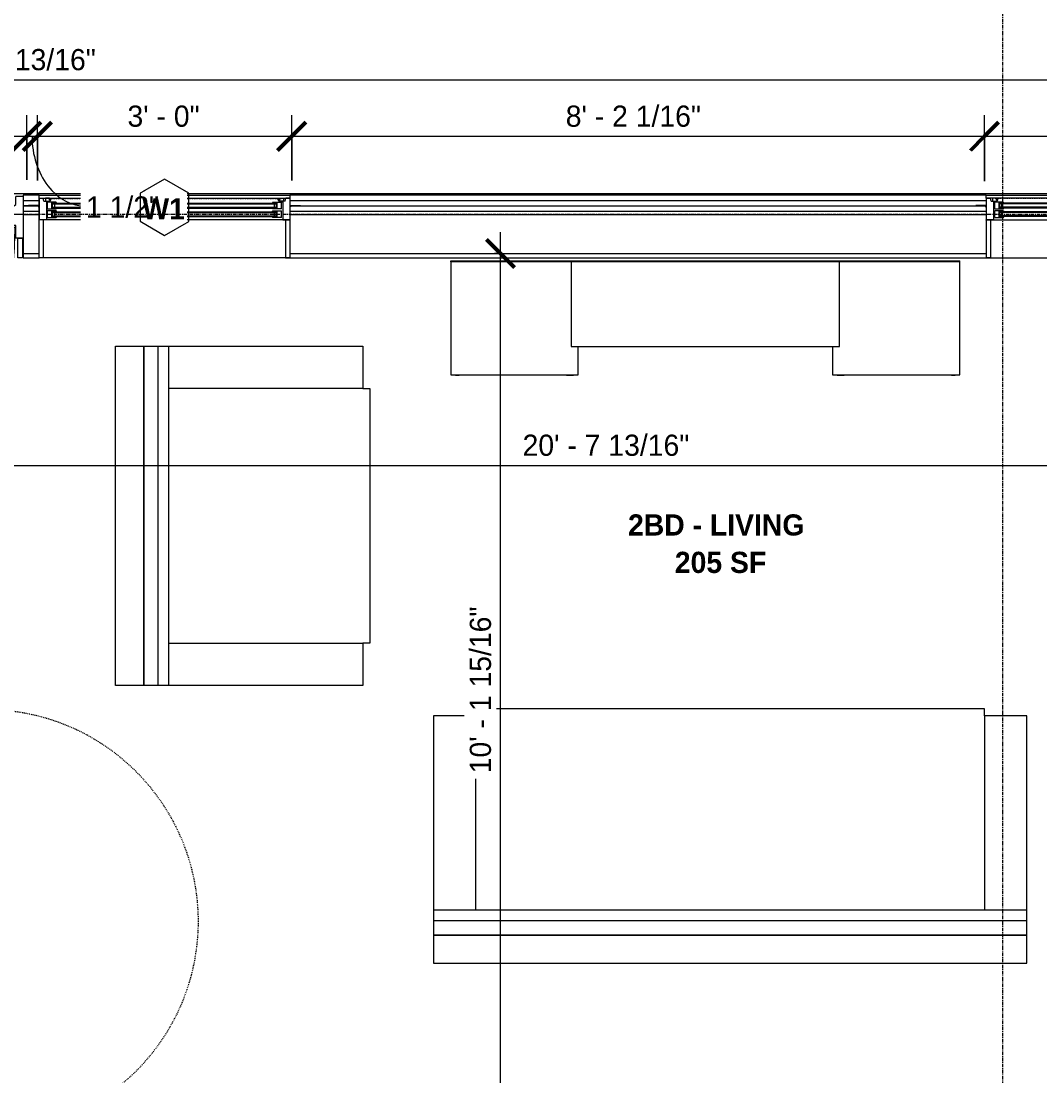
# Model space of a CAD drawing. Header units: inches. Extents: x -4058 to -1781, y 9814 to 12264.
# Drawn here: x -2312.3 to -2168.1, y 11965.3 to 12114.6 of the extents above; entities that cross this region are included whole.
import ezdxf

# ---------------------------------------------------------------- set-up
doc = ezdxf.new("R2010")
doc.units = ezdxf.units.IN
doc.header["$MEASUREMENT"] = 0
doc.linetypes.add('Dash', pattern=[0.25, 0.125, -0.125])
doc.linetypes.add('Grid Line 1_2_', pattern=[0.875, 0.5, -0.125, 0.125, -0.125])
for name, color, linetype, lineweight in [('0-1', 7, 'Continuous', 5), ('0-2', 7, 'Continuous', 9), ('A-ANNO-DIMS', 211, 'Continuous', 9), ('A-ANNO-DIMS-32', 211, 'Continuous', 9), ('A-AREA-IDEN', 2, 'Continuous', 9), ('A-DETL-GENF-HDLN-1', 7, 'Dash', 9), ('A-DETL-GENF-HDLN-2', 1, 'Continuous', 18), ('A-DOOR-1', 7, 'Continuous', 9), ('A-DOOR-FRAM-1', 7, 'Continuous', 9), ('A-DOOR-GLAZ-1', 7, 'Continuous', 9), ('A-FLOR-2', 192, 'Continuous', 9), ('A-GENM', 5, 'Continuous', 9), ('A-GENM-2', 147, 'Dash', 9), ('A-GLAZ', 151, 'Continuous', 18), ('A-GLAZ-1', 7, 'Continuous', 9), ('A-GLAZ-IDEN', 152, 'Continuous', 9), ('A-WALL-1', 7, 'Continuous', 9), ('I-FURN', 30, 'Continuous', 9), ('S-FNDN-1', 7, 'Continuous', 9), ('S-GRID-1', 1, 'Grid Line 1_2_', 9)]:
    doc.layers.add(name, color=color, linetype=linetype, lineweight=lineweight)
doc.styles.add('Century Gothic', font='ufonts.com_century-gothic.ttf', dxfattribs={"height": 3})
doc.styles.add('Century Gothic_B_1', font='GOTHICB.TTF', dxfattribs={"height": 3})
doc.dimstyles.new('MARKETING_DIMENSION', dxfattribs={"dimscale": 12, "dimtxt": 3.132505, "dimasz": 0.333333, "dimexe": 0.25, "dimexo": 0.166667, "dimgap": 0.041667, "dimtad": 1, "dimdec": 4, "dimrnd": 0.0625, "dimzin": 3, "dimdsep": 46, "dimlunit": 4, "dimtxsty": 'Century Gothic', "dimblk1": 'OBLIQUE', "dimblk2": 'OBLIQUE', "dimsah": 1, "dimcen": 0.09, "dimdle": 0.25, "dimazin": 0, "dimtfac": 1, "dimtdec": 4, "dimtix": 1, "dimtmove": 0, "dimatfit": 3, "dimfxl": 1, "dimtvp": 1, "dimtfill": 1, "dimfrac": 2, "dimtolj": 1, "dimtzin": 0, "dimarcsym": 2})
doc.dimstyles.new('THE_DIMENSION_STRING_1', dxfattribs={"dimscale": 12, "dimtxt": 3.132505, "dimasz": 0.333333, "dimexe": 0.25, "dimexo": 0.166667, "dimgap": 0.041667, "dimtad": 1, "dimdec": 4, "dimrnd": 0.0625, "dimzin": 3, "dimdsep": 46, "dimlunit": 4, "dimtxsty": 'Century Gothic', "dimblk1": 'OBLIQUE', "dimblk2": 'OBLIQUE', "dimsah": 1, "dimcen": 0.09, "dimdle": 0.25, "dimazin": 0, "dimtfac": 1, "dimtdec": 4, "dimtix": 1, "dimtmove": 1, "dimatfit": 3, "dimfxl": 1, "dimtvp": 1, "dimtfill": 1, "dimfrac": 2, "dimtolj": 1, "dimtzin": 0, "dimarcsym": 2})
doc.dimstyles.new('THE_DIMENSION_STRING_2', dxfattribs={"dimscale": 12, "dimtxt": 3.132505, "dimasz": 0.333333, "dimexe": 0.25, "dimexo": 0.166667, "dimgap": 0.041667, "dimtad": 1, "dimdec": 4, "dimrnd": 0.0625, "dimzin": 3, "dimdsep": 46, "dimlunit": 4, "dimtxsty": 'Century Gothic', "dimblk1": 'OBLIQUE', "dimblk2": 'OBLIQUE', "dimsah": 1, "dimcen": 0.09, "dimdle": 0.25, "dimazin": 0, "dimtfac": 1, "dimtdec": 4, "dimtix": 1, "dimtmove": 0, "dimatfit": 3, "dimfxl": 1, "dimtvp": 1, "dimtfill": 1, "dimfrac": 2, "dimtolj": 1, "dimtzin": 0, "dimarcsym": 2})
doc.dimstyles.new('THE_DIMENSION_STRING_3', dxfattribs={"dimscale": 12, "dimtxt": 3.132505, "dimasz": 0.333333, "dimexe": 0.25, "dimexo": 0.166667, "dimgap": 0.041667, "dimtad": 1, "dimdec": 4, "dimrnd": 0.0625, "dimzin": 3, "dimdsep": 46, "dimlunit": 4, "dimtxsty": 'Century Gothic', "dimblk1": 'OBLIQUE', "dimblk2": 'OBLIQUE', "dimsah": 1, "dimcen": 0.09, "dimdle": 0.25, "dimazin": 0, "dimtfac": 1, "dimtdec": 4, "dimtix": 1, "dimtmove": 0, "dimatfit": 3, "dimfxl": 1, "dimtvp": 1, "dimtfill": 1, "dimfrac": 2, "dimtolj": 1, "dimtzin": 0, "dimarcsym": 2})

# ---------------------------------------------------------------- blocks, each defined once
blk = doc.blocks.new('Bayer Built Door - VISTAGRANDE FLUSH - 37-1_2__ x 81-3_4__ - 1ST FLOOR-3295038-UNIT PLANS - 1ST FLOOR')
at = {"layer": 'A-DOOR-1'}
for p, q in [((17.56, 1.16), (17.56, 36.28)), ((-17.56, 0.09), (-17.56, 1.16)), ((-17.56, 1.16), (-13.13, 1.16)), ((-16.95, 0.08), (-17.56, 0.09)), ((-16.95, -0.56), (-16.95, 0.08)), ((-13.87, 1.16), (-13.87, -0.16)), ((-13.87, 1.16), (-13.87, 1.09)), ((-13.87, 1.09), (-13.36, 1.09)), ((-13.13, 0.59), (-13.87, 0.59)), ((-13.36, 1.09), (-13.16, 0.84)), ((-13.16, 0.84), (-13.13, 0.66)), ((13.12, 1.16), (-13.13, 1.16)), ((-13.13, 0.66), (-13.13, 0.59)), ((13.16, 0.84), (13.12, 0.66)), ((13.12, 0.66), (13.12, 0.59)), ((13.12, 0.59), (13.87, 0.59)), ((17.56, 1.16), (13.12, 1.16)), ((13.36, 1.09), (13.16, 0.84)), ((13.87, 1.09), (13.36, 1.09)), ((13.87, 1.16), (13.87, -0.16)), ((13.87, 1.16), (13.87, 1.09)), ((16.95, 0.08), (17.56, 0.09)), ((16.95, -0.56), (16.95, 0.08)), ((17.56, 0.09), (17.56, 1.16)), ((-16.95, -0.56), (-13.13, -0.56)), ((-13.87, -0.16), (-13.13, -0.16)), ((-13.13, -0.25), (-13.16, -0.56)), ((13.12, -0.56), (-13.13, -0.56)), ((-13.13, -0.16), (-13.13, -0.25)), ((13.12, -0.16), (13.12, -0.25)), ((13.87, -0.16), (13.12, -0.16)), ((13.12, -0.25), (13.16, -0.56)), ((16.95, -0.56), (13.12, -0.56))]:
    blk.add_line(p, q, dxfattribs=at)
blk.add_arc((17.56, 1.16), 35.12, 90, 180, dxfattribs=at)
at = {"layer": 'A-DOOR-FRAM-1'}
for p, q in [((-18.63, 4.44), (-18, 4.44)), ((-18.63, 1.62), (-18.63, 4.44)), ((-18, 4.44), (-18, 1.62)), ((18, 4.44), (18.62, 4.44)), ((18, 1.62), (18, 4.44)), ((18.62, 4.44), (18.62, 1.62)), ((-18.75, -4.25), (-18.75, 1.62)), ((-18.75, 1.62), (-17.72, 1.62)), ((-18.37, 1.62), (-18.75, 1.62)), ((-18.75, 1.62), (-18.63, 1.62)), ((-18, 1.62), (-18.63, 1.62)), ((-18, 1.62), (18, 1.62)), ((-17.72, 1.62), (-17.72, -0.16)), ((17.72, 1.62), (17.72, -0.16)), ((18.75, 1.62), (17.72, 1.62)), ((18.62, 1.62), (18, 1.62)), ((18.62, 1.62), (18.75, 1.62)), ((18.75, -4.25), (18.75, 1.62)), ((-17.72, -0.16), (-17.14, -0.16)), ((-17.14, -0.16), (-17.14, -0.59)), ((-17.14, -0.59), (-16.69, -0.59)), ((-16.69, -0.59), (-16.69, -1.73)), ((17.14, -0.59), (16.69, -0.59)), ((16.69, -0.59), (16.69, -1.73)), ((17.14, -0.16), (17.14, -0.59)), ((17.72, -0.16), (17.14, -0.16)), ((-20.38, -2.94), (-18.75, -2.94)), ((-17.38, -2.89), (-17.72, -3.13)), ((-16.69, -1.73), (-17.38, -1.89)), ((-17.38, -1.89), (-17.38, -2.89)), ((16.69, -1.73), (17.38, -1.89)), ((17.38, -1.89), (17.38, -2.89)), ((17.38, -2.89), (17.72, -3.13)), ((20.37, -2.94), (18.75, -2.94)), ((-18.75, -4.25), (-17.72, -4.25)), ((-17.72, -3.13), (-17.72, -4.25)), ((17.72, -3.13), (17.72, -4.25)), ((18.75, -4.25), (17.72, -4.25))]:
    blk.add_line(p, q, dxfattribs=at)
at = {"layer": 'A-DOOR-GLAZ-1'}
for p, q in [((-13.87, 0.44), (-13.13, 0.44)), ((-13.66, 0), (-13.66, 0.44)), ((13.12, 0.59), (-13.13, 0.59)), ((13.12, 0.44), (-13.13, 0.44)), ((13.87, 0.44), (13.12, 0.44)), ((13.66, 0), (13.66, 0.44)), ((-13.13, 0), (-13.87, 0)), ((13.12, 0), (-13.13, 0)), ((13.12, -0.16), (-13.13, -0.16)), ((13.12, 0), (13.87, 0))]:
    blk.add_line(p, q, dxfattribs=at)
blk = doc.blocks.new('Window-Double_Hung-Marvin-Essential - ESDH3066 - 1st Floor-3357218-UNIT PLANS - 1ST FLOOR')
at = {"layer": 'A-DETL-GENF-HDLN-1'}
blk.add_line((16.1, 3.97), (-16.5, 3.97), dxfattribs=at)
at = {"layer": 'A-DETL-GENF-HDLN-2'}
for p, q in [((-17.75, 4.03), (-17.16, 4.03)), ((-17.75, 4.03), (-17.75, 0.94)), ((-17.08, 3.62), (-17.16, 4.03)), ((-17.08, 3.62), (-16.19, 3.62)), ((-16.85, 4), (-16.85, 3.62)), ((-16.3, 4), (-16.85, 4)), ((-16.38, 3.52), (-16.72, 3.52)), ((-16.72, 3.52), (-16.72, 0.94)), ((-15.34, 3.44), (-16.56, 3.44)), ((-16.56, 2.5), (-16.56, 3.44)), ((-16.38, 3.62), (-16.38, 3.52)), ((-16.3, 3.76), (-16.3, 4)), ((-16.18, 3.76), (-16.3, 3.76)), ((-16.19, 3.72), (-16.1, 3.72)), ((-16.19, 3.62), (-16.19, 3.72)), ((-16.18, 3.97), (-16.1, 3.97)), ((-16.18, 3.97), (-16.18, 3.76)), ((-16.1, 3.72), (-16.1, 3.97)), ((-15.94, 2.62), (-15.94, 3.34)), ((-15.94, 3.34), (-15.28, 3.34)), ((-15.84, 2.63), (-15.84, 3.32)), ((-15.54, 2.76), (-15.54, 3.2)), ((-15.34, 3.44), (-15.28, 3.38)), ((-15.28, 3.34), (-15.28, 3.38)), ((15.34, 3.44), (15.28, 3.38)), ((15.28, 3.34), (15.28, 3.38)), ((15.94, 3.34), (15.28, 3.34)), ((15.34, 3.44), (16.56, 3.44)), ((15.54, 2.76), (15.54, 3.2)), ((15.84, 2.63), (15.84, 3.32)), ((15.94, 2.62), (15.94, 3.34)), ((16.18, 3.97), (16.1, 3.97)), ((16.1, 3.72), (16.1, 3.97)), ((16.19, 3.72), (16.1, 3.72)), ((16.18, 3.97), (16.18, 3.76)), ((16.18, 3.76), (16.3, 3.76)), ((16.19, 3.62), (16.19, 3.72)), ((17.08, 3.62), (16.19, 3.62)), ((16.3, 3.76), (16.3, 4)), ((16.3, 4), (16.85, 4)), ((16.38, 3.62), (16.38, 3.52)), ((16.38, 3.52), (16.72, 3.52)), ((16.56, 2.5), (16.56, 3.44)), ((16.72, 3.52), (16.72, 0.94)), ((16.85, 4), (16.85, 3.62)), ((17.08, 3.62), (17.16, 4.03)), ((17.75, 4.03), (17.16, 4.03)), ((17.75, 4.03), (17.75, 0.94)), ((-19.25, 2.98), (-19.25, 2.94)), ((-17.75, 2.98), (-19.25, 2.98)), ((-19.25, 2.94), (-17.9, 2.94)), ((-17.9, 2.94), (-17.9, 2.83)), ((-17.9, 2.83), (-17.75, 2.83)), ((-16.56, 2.5), (-15.34, 2.5)), ((-15.34, 2.22), (-16.56, 2.22)), ((-16.56, 1.28), (-16.56, 2.22)), ((-15.28, 2.62), (-15.94, 2.62)), ((-15.94, 1.4), (-15.94, 2.12)), ((-15.94, 2.12), (-15.28, 2.12)), ((-15.84, 1.41), (-15.84, 2.1)), ((-15.54, 1.54), (-15.54, 1.98)), ((-15.34, 2.5), (-15.28, 2.56)), ((-15.34, 2.22), (-15.28, 2.16)), ((-15.28, 2.56), (-15.28, 2.62)), ((-15.28, 2.12), (-15.28, 2.16)), ((15.28, 2.56), (15.28, 2.62)), ((15.28, 2.62), (15.94, 2.62)), ((15.34, 2.5), (15.28, 2.56)), ((15.34, 2.22), (15.28, 2.16)), ((15.28, 2.12), (15.28, 2.16)), ((15.94, 2.12), (15.28, 2.12)), ((16.56, 2.5), (15.34, 2.5)), ((15.34, 2.22), (16.56, 2.22)), ((15.54, 1.54), (15.54, 1.98)), ((15.84, 1.41), (15.84, 2.1)), ((15.94, 1.4), (15.94, 2.12)), ((16.56, 1.28), (16.56, 2.22)), ((17.75, 2.98), (19.25, 2.98)), ((17.9, 2.83), (17.75, 2.83)), ((17.9, 2.94), (17.9, 2.83)), ((19.25, 2.94), (17.9, 2.94)), ((19.25, 2.98), (19.25, 2.94)), ((-16.72, 0.94), (-17.75, 0.94)), ((-17.13, 0.91), (-17.13, -4.44)), ((-16.56, 1.28), (-15.34, 1.28)), ((-15.28, 1.4), (-15.94, 1.4)), ((-15.34, 1.28), (-15.28, 1.34)), ((-15.28, 1.34), (-15.28, 1.4)), ((15.28, 1.34), (15.28, 1.4)), ((15.28, 1.4), (15.94, 1.4)), ((15.34, 1.28), (15.28, 1.34)), ((16.56, 1.28), (15.34, 1.28)), ((16.72, 0.94), (17.75, 0.94)), ((17.12, -4.44), (17.12, 0.91)), ((-17.13, -4.44), (-17.75, -4.44)), ((17.12, -4.44), (17.75, -4.44))]:
    blk.add_line(p, q, dxfattribs=at)
at = {"layer": 'A-GLAZ'}
for p, q in [((15.84, 3.32), (-15.84, 3.32)), ((15.84, 3.2), (-15.84, 3.2)), ((15.84, 2.76), (-15.84, 2.76)), ((15.84, 2.63), (-15.84, 2.63)), ((15.84, 2.1), (-15.84, 2.1)), ((15.84, 1.98), (-15.84, 1.98)), ((15.84, 1.54), (-15.84, 1.54)), ((15.84, 1.41), (-15.84, 1.41))]:
    blk.add_line(p, q, dxfattribs=at)
at = {"layer": 'A-GLAZ-1'}
for p, q in [((17.75, 4.03), (-17.75, 4.03)), ((-17.75, 4.03), (-17.75, 0.94)), ((17.75, 0.94), (17.75, 4.03)), ((-17.75, 0.94), (17.75, 0.94)), ((-17.75, 0.91), (-17.75, -4.44)), ((17.75, -4.44), (17.75, 0.91)), ((-17.75, -4.44), (17.75, -4.44))]:
    blk.add_line(p, q, dxfattribs=at)
blk = doc.blocks.new('Window-Double_Hung-Marvin-Essential - ESDH3066 - 1st Floor-3357219-UNIT PLANS - 1ST FLOOR')
at = {"layer": 'A-DETL-GENF-HDLN-1'}
blk.add_line((16.1, -3.97), (-16.5, -3.97), dxfattribs=at)
at = {"layer": 'A-DETL-GENF-HDLN-2'}
for p, q in [((-17.13, 4.44), (-17.75, 4.44)), ((-17.13, -0.91), (-17.13, 4.44)), ((17.12, 4.44), (17.75, 4.44)), ((17.12, 4.44), (17.12, -0.91)), ((-16.72, -0.94), (-17.75, -0.94)), ((-17.75, -4.03), (-17.75, -0.94)), ((-16.72, -3.52), (-16.72, -0.94)), ((-16.56, -1.28), (-15.34, -1.28)), ((-16.56, -1.28), (-16.56, -2.22)), ((-15.28, -1.4), (-15.94, -1.4)), ((-15.94, -1.4), (-15.94, -2.12)), ((-15.84, -1.41), (-15.84, -2.1)), ((-15.34, -1.28), (-15.28, -1.34)), ((-15.28, -1.34), (-15.28, -1.4)), ((15.34, -1.28), (15.28, -1.34)), ((15.28, -1.34), (15.28, -1.4)), ((15.28, -1.4), (15.94, -1.4)), ((16.56, -1.28), (15.34, -1.28)), ((15.84, -1.41), (15.84, -2.1)), ((15.94, -1.4), (15.94, -2.12)), ((16.56, -1.28), (16.56, -2.22)), ((16.72, -3.52), (16.72, -0.94)), ((16.72, -0.94), (17.75, -0.94)), ((17.75, -4.03), (17.75, -0.94)), ((-19.25, -2.98), (-19.25, -2.94)), ((-19.25, -2.94), (-17.9, -2.94)), ((-17.75, -2.98), (-19.25, -2.98)), ((-17.9, -2.94), (-17.9, -2.83)), ((-17.9, -2.83), (-17.75, -2.83)), ((-15.34, -2.22), (-16.56, -2.22)), ((-16.56, -2.5), (-15.34, -2.5)), ((-16.56, -2.5), (-16.56, -3.44)), ((-15.94, -2.12), (-15.28, -2.12)), ((-15.28, -2.62), (-15.94, -2.62)), ((-15.94, -2.62), (-15.94, -3.34)), ((-15.84, -2.63), (-15.84, -3.32)), ((-15.54, -1.54), (-15.54, -1.98)), ((-15.54, -2.76), (-15.54, -3.2)), ((-15.34, -2.22), (-15.28, -2.16)), ((-15.34, -2.5), (-15.28, -2.56)), ((-15.28, -2.12), (-15.28, -2.16)), ((-15.28, -2.56), (-15.28, -2.62)), ((15.28, -2.12), (15.28, -2.16)), ((15.94, -2.12), (15.28, -2.12)), ((15.34, -2.22), (15.28, -2.16)), ((15.34, -2.5), (15.28, -2.56)), ((15.28, -2.56), (15.28, -2.62)), ((15.28, -2.62), (15.94, -2.62)), ((15.34, -2.22), (16.56, -2.22)), ((16.56, -2.5), (15.34, -2.5)), ((15.54, -1.54), (15.54, -1.98)), ((15.54, -2.76), (15.54, -3.2)), ((15.84, -2.63), (15.84, -3.32)), ((15.94, -2.62), (15.94, -3.34)), ((16.56, -2.5), (16.56, -3.44)), ((17.9, -2.83), (17.75, -2.83)), ((17.75, -2.98), (19.25, -2.98)), ((17.9, -2.94), (17.9, -2.83)), ((19.25, -2.94), (17.9, -2.94)), ((19.25, -2.98), (19.25, -2.94)), ((-17.75, -4.03), (-17.16, -4.03)), ((-17.08, -3.62), (-17.16, -4.03)), ((-17.08, -3.62), (-16.19, -3.62)), ((-16.85, -4), (-16.85, -3.62)), ((-16.3, -4), (-16.85, -4)), ((-16.38, -3.52), (-16.72, -3.52)), ((-15.34, -3.44), (-16.56, -3.44)), ((-16.38, -3.62), (-16.38, -3.52)), ((-16.18, -3.76), (-16.3, -3.76)), ((-16.3, -3.76), (-16.3, -4)), ((-16.19, -3.62), (-16.19, -3.72)), ((-16.19, -3.72), (-16.1, -3.72)), ((-16.18, -3.97), (-16.18, -3.76)), ((-16.18, -3.97), (-16.1, -3.97)), ((-16.1, -3.72), (-16.1, -3.97)), ((-15.94, -3.34), (-15.28, -3.34)), ((-15.34, -3.44), (-15.28, -3.38)), ((-15.28, -3.34), (-15.28, -3.38)), ((15.28, -3.34), (15.28, -3.38)), ((15.94, -3.34), (15.28, -3.34)), ((15.34, -3.44), (15.28, -3.38)), ((15.34, -3.44), (16.56, -3.44)), ((16.19, -3.72), (16.1, -3.72)), ((16.1, -3.72), (16.1, -3.97)), ((16.18, -3.97), (16.1, -3.97)), ((16.18, -3.97), (16.18, -3.76)), ((16.18, -3.76), (16.3, -3.76)), ((17.08, -3.62), (16.19, -3.62)), ((16.19, -3.62), (16.19, -3.72)), ((16.3, -3.76), (16.3, -4)), ((16.3, -4), (16.85, -4)), ((16.38, -3.62), (16.38, -3.52)), ((16.38, -3.52), (16.72, -3.52)), ((16.85, -4), (16.85, -3.62)), ((17.08, -3.62), (17.16, -4.03)), ((17.75, -4.03), (17.16, -4.03))]:
    blk.add_line(p, q, dxfattribs=at)
at = {"layer": 'A-GLAZ'}
for p, q in [((15.84, -1.41), (-15.84, -1.41)), ((15.84, -1.54), (-15.84, -1.54)), ((15.84, -1.98), (-15.84, -1.98)), ((15.84, -2.1), (-15.84, -2.1)), ((15.84, -2.63), (-15.84, -2.63)), ((15.84, -2.76), (-15.84, -2.76)), ((15.84, -3.2), (-15.84, -3.2)), ((15.84, -3.32), (-15.84, -3.32))]:
    blk.add_line(p, q, dxfattribs=at)
at = {"layer": 'A-GLAZ-1'}
for p, q in [((-17.75, 4.44), (17.75, 4.44)), ((-17.75, -0.91), (-17.75, 4.44)), ((17.75, 4.44), (17.75, -0.91)), ((-17.75, -0.94), (17.75, -0.94)), ((-17.75, -4.03), (-17.75, -0.94)), ((17.75, -0.94), (17.75, -4.03)), ((17.75, -4.03), (-17.75, -4.03)), ((17.75, -4.44), (19.62, -4.44)), ((17.75, -4.5), (17.75, -4.44)), ((19.62, -4.44), (19.62, -4.5)), ((19.62, -4.5), (17.75, -4.5))]:
    blk.add_line(p, q, dxfattribs=at)
blk = doc.blocks.new('CTR - 1st Phase - Shell_rvt-1-UNIT PLANS - 1ST FLOOR')
at = {"layer": 'A-WALL-1'}
for p, q in [((-2311.6, 12089.94), (-2311.97, 12089.94)), ((-2311.97, 12089.94), (-2311.97, 12081.06)), ((-2309.72, 12089.53), (-2309.72, 12089.94)), ((-2309.72, 12089.94), (-2274.22, 12089.94)), ((-2175.67, 12089.94), (-2274.22, 12089.94)), ((-2274.22, 12089.94), (-2274.22, 12089.53)), ((-2175.67, 12089.53), (-2175.67, 12089.94)), ((-2175.67, 12089.94), (-2140.17, 12089.94)), ((-2311.97, 12089.19), (-2309.72, 12089.19)), ((-2311.97, 12088.44), (-2309.72, 12088.44)), ((-2274.22, 12089.19), (-2175.67, 12089.19)), ((-2274.22, 12088.44), (-2175.67, 12088.44)), ((-2311.97, 12087.69), (-2309.72, 12087.69)), ((-2311.97, 12087.19), (-2309.72, 12087.19)), ((-2274.22, 12087.69), (-2175.67, 12087.69)), ((-2274.22, 12087.19), (-2175.67, 12087.19)), ((-2309.72, 12086.41), (-2309.72, 12086.44)), ((-2274.22, 12086.44), (-2274.22, 12086.41)), ((-2175.67, 12086.41), (-2175.67, 12086.44)), ((-2311.97, 12081.69), (-2309.72, 12081.69)), ((-2311.97, 12081.06), (-2309.72, 12081.06)), ((-2274.22, 12081.69), (-2175.67, 12081.69)), ((-2274.22, 12081.06), (-2175.67, 12081.06))]:
    blk.add_line(p, q, dxfattribs=at)
at = {"layer": 'S-FNDN-1'}
for p, q in [((-2692.57, 12090.19), (-1997.07, 12090.19)), ((-2311.97, 12087.19), (-2349.47, 12087.19))]:
    blk.add_line(p, q, dxfattribs=at)
at = {"layer": '0-2', "rotation": 180}
for name, p in [('Window-Double_Hung-Marvin-Essential - ESDH3066 - 1st Floor-3357219-UNIT PLANS - 1ST FLOOR', (-2291.97, 12085.5)), ('Bayer Built Door - VISTAGRANDE FLUSH - 37-1_2__ x 81-3_4__ - 1ST FLOOR-3295038-UNIT PLANS - 1ST FLOOR', (-2330.72, 12085.5))]:
    blk.add_blockref(name, p, dxfattribs=at)
at = {"layer": '0-2'}
blk.add_blockref('Window-Double_Hung-Marvin-Essential - ESDH3066 - 1st Floor-3357218-UNIT PLANS - 1ST FLOOR', (-2157.92, 12085.5), dxfattribs=at)
blk = doc.blocks.new('Entertainment_Center_14771 - Entertainment_Center_14771-1352616-UNIT PLANS - 1ST FLOOR')
at = {"layer": 'I-FURN'}
for p, q in [((-36, 6.12), (-19, 6.12)), ((-36, 6), (-36, 6.12)), ((-19, 6), (-36, 6)), ((-19, 6), (-36, 6)), ((-36, 6), (-36, -10)), ((-19, 6.12), (19, 6.12)), ((-19, 6), (-19, 6.12)), ((19, 6), (-19, 6)), ((19, 6), (-19, 6)), ((-19, 6), (-19, -6)), ((19, 6.12), (36, 6.12)), ((19, 6.12), (19, 6)), ((36, 6), (19, 6)), ((19, -6), (19, 6)), ((36, 6), (19, 6)), ((36, 6), (36, 6.12)), ((36, -10), (36, 6)), ((-19, -6), (19, -6)), ((-18, -10), (-18, -6)), ((18, -6), (18, -10)), ((-36, -10), (-18, -10)), ((-35.34, -10), (-35.34, -10.03)), ((-35.34, -10.03), (-34.85, -10.03)), ((-34.85, -10.03), (-34.85, -10)), ((-19.66, -10), (-19.66, -10.03)), ((-19.66, -10.03), (-18.66, -10.03)), ((-18.66, -10.03), (-18.66, -10)), ((18, -10), (36, -10)), ((18.66, -10), (18.66, -10.03)), ((18.66, -10.03), (19.66, -10.03)), ((19.66, -10.03), (19.66, -10)), ((34.85, -10), (34.85, -10.03)), ((34.85, -10.03), (35.34, -10.03)), ((35.34, -10.03), (35.34, -10))]:
    blk.add_line(p, q, dxfattribs=at)
blk = doc.blocks.new('Couch-Both_Arms-Generic - 1-1352606-UNIT PLANS - 1ST FLOOR')
at = {"layer": 'I-FURN'}
for p, q in [((42, 17.5), (-42, 17.5)), ((-42, 17.5), (-42, 13.5)), ((42, 13.5), (42, 17.5)), ((-42, 13.5), (42, 13.5)), ((42, 13.5), (-42, 13.5)), ((-42, 13.5), (-42, 10)), ((42, 10), (42, 13.5)), ((-42, 11.5), (42, 11.5)), ((-42, 10), (-42, -17.5)), ((-42, 10), (42, 10)), ((-36, -17.5), (-36, 10)), ((36, 10), (36, -17.5)), ((42, -17.5), (42, 10)), ((-42, -17.5), (-36, -17.5)), ((-36, -17.5), (-36, -18.5)), ((36, -18.5), (36, -17.5)), ((36, -17.5), (42, -17.5)), ((-36, -18.5), (36, -18.5))]:
    blk.add_line(p, q, dxfattribs=at)
blk = doc.blocks.new('Couch-Both_Arms-Generic - 2-1523460-UNIT PLANS - 1ST FLOOR')
at = {"layer": 'I-FURN'}
for p, q in [((-18, 18.5), (18, 18.5)), ((-18, 17.5), (-18, 18.5)), ((18, 18.5), (18, 17.5)), ((-24, 17.5), (-18, 17.5)), ((-24, -10), (-24, 17.5)), ((-18, 17.5), (-18, -10)), ((18, 17.5), (24, 17.5)), ((18, -10), (18, 17.5)), ((24, 17.5), (24, -10)), ((-24, -10), (24, -10)), ((-24, -13.5), (-24, -10)), ((24, -10), (24, -13.5)), ((-24, -11.5), (24, -11.5)), ((-24, -13.5), (24, -13.5)), ((-24, -17.5), (-24, -13.5)), ((24, -13.5), (-24, -13.5)), ((24, -13.5), (24, -17.5)), ((24, -17.5), (-24, -17.5))]:
    blk.add_line(p, q, dxfattribs=at)
blk = doc.blocks.new('ADA Clearances - 5ft Circle-4171342-UNIT PLANS - 1ST FLOOR')
at = {"layer": 'A-GENM-2'}
blk.add_circle((0, 0), 30, dxfattribs=at)
blk = doc.blocks.new('DIMBLOCK340-UNIT PLANS - 1ST FLOOR')
at = {"layer": 'A-ANNO-DIMS-32'}
for p, q in [((-2349.97, 12092.1), (-2349.97, 12101.28)), ((-2311.47, 12092.1), (-2311.47, 12101.28)), ((-2349.97, 12098.28), (-2311.47, 12098.28)), ((-2349.97, 12098.28), (-2349.97, 12092.1)), ((-2311.47, 12098.28), (-2311.47, 12092.1))]:
    blk.add_line(p, q, dxfattribs=at)
at = {"layer": 'A-ANNO-DIMS-32', "lineweight": 50}
for p, q in [((-2349.97, 12098.28), (-2347.97, 12100.28)), ((-2311.47, 12098.28), (-2309.47, 12100.28)), ((-2349.97, 12098.28), (-2351.97, 12096.28)), ((-2311.47, 12098.28), (-2313.47, 12096.28))]:
    blk.add_line(p, q, dxfattribs=at)
at = {"layer": 'A-ANNO-DIMS-32', "color": 0, "insert": (-2339.8, 12102.63), "char_height": 3, "width": 21.7784, "attachment_point": 1, "line_spacing_factor": 0.984502, "style": 'Century Gothic', "bg_fill": 3, "box_fill_scale": 1.25, "bg_fill_color": 256, "bg_fill_true_color": 13158600, "bg_fill_transparency": 0}
blk.add_mtext('3\' - 2 1/2"', dxfattribs=at)
blk = doc.blocks.new('_Oblique')
at = {"color": 0, "linetype": 'ByBlock', "lineweight": -2}
blk.add_line((-0.5, -0.5), (0.5, 0.5), dxfattribs=at)
blk = doc.blocks.new('DIMBLOCK341-UNIT PLANS - 1ST FLOOR')
at = {"layer": 'A-ANNO-DIMS-32'}
for p, q in [((-2311.47, 12092.1), (-2311.47, 12101.28)), ((-2309.97, 12092), (-2309.97, 12101.28)), ((-2311.47, 12098.28), (-2309.97, 12098.28)), ((-2311.47, 12098.28), (-2311.47, 12092.1)), ((-2309.97, 12098.28), (-2309.97, 12092))]:
    blk.add_line(p, q, dxfattribs=at)
at = {"layer": 'A-ANNO-DIMS-32', "lineweight": 50}
for p, q in [((-2311.47, 12098.28), (-2309.47, 12100.28)), ((-2309.97, 12098.28), (-2307.97, 12100.28)), ((-2311.47, 12098.28), (-2313.47, 12096.28)), ((-2309.97, 12098.28), (-2311.97, 12096.28))]:
    blk.add_line(p, q, dxfattribs=at)
at = {"layer": 'A-ANNO-DIMS-32'}
blk.add_ellipse((-2303.09, 12098.28), major_axis=(0, 9.9), ratio=0.771464, start_param=1.570796, end_param=3.141593, dxfattribs=at)
at = {"layer": 'A-ANNO-DIMS-32', "color": 0, "insert": (-2303.09, 12089.77), "char_height": 3, "width": 13.5444, "attachment_point": 1, "line_spacing_factor": 0.984502, "style": 'Century Gothic', "bg_fill": 3, "box_fill_scale": 1.25, "bg_fill_color": 256, "bg_fill_true_color": 13158600, "bg_fill_transparency": 0}
blk.add_mtext('1 1/2"', dxfattribs=at)
blk = doc.blocks.new('DIMBLOCK342-UNIT PLANS - 1ST FLOOR')
at = {"layer": 'A-ANNO-DIMS-32'}
for p, q in [((-2309.97, 12092), (-2309.97, 12101.28)), ((-2273.97, 12092), (-2273.97, 12101.28)), ((-2309.97, 12098.28), (-2273.97, 12098.28)), ((-2309.97, 12098.28), (-2309.97, 12092)), ((-2273.97, 12098.28), (-2273.97, 12092))]:
    blk.add_line(p, q, dxfattribs=at)
at = {"layer": 'A-ANNO-DIMS-32', "lineweight": 50}
for p, q in [((-2309.97, 12098.28), (-2307.97, 12100.28)), ((-2273.97, 12098.28), (-2271.97, 12100.28)), ((-2309.97, 12098.28), (-2311.97, 12096.28)), ((-2273.97, 12098.28), (-2275.97, 12096.28))]:
    blk.add_line(p, q, dxfattribs=at)
at = {"layer": 'A-ANNO-DIMS-32', "color": 0, "insert": (-2297.22, 12102.63), "char_height": 3, "width": 12.5897, "attachment_point": 1, "line_spacing_factor": 0.984502, "style": 'Century Gothic', "bg_fill": 3, "box_fill_scale": 1.25, "bg_fill_color": 256, "bg_fill_true_color": 13158600, "bg_fill_transparency": 0}
blk.add_mtext('3\' - 0"', dxfattribs=at)
blk = doc.blocks.new('DIMBLOCK343-UNIT PLANS - 1ST FLOOR')
at = {"layer": 'A-ANNO-DIMS-32'}
for p, q in [((-2273.97, 12092), (-2273.97, 12101.28)), ((-2175.92, 12091.94), (-2175.92, 12101.28)), ((-2273.97, 12098.28), (-2175.92, 12098.28)), ((-2273.97, 12098.28), (-2273.97, 12092)), ((-2175.92, 12098.28), (-2175.92, 12091.94))]:
    blk.add_line(p, q, dxfattribs=at)
at = {"layer": 'A-ANNO-DIMS-32', "lineweight": 50}
for p, q in [((-2273.97, 12098.28), (-2271.97, 12100.28)), ((-2175.92, 12098.28), (-2173.92, 12100.28)), ((-2273.97, 12098.28), (-2275.97, 12096.28)), ((-2175.92, 12098.28), (-2177.92, 12096.28))]:
    blk.add_line(p, q, dxfattribs=at)
at = {"layer": 'A-ANNO-DIMS-32', "color": 0, "insert": (-2235.19, 12102.63), "char_height": 3, "width": 24.5827, "attachment_point": 1, "line_spacing_factor": 0.984502, "style": 'Century Gothic', "bg_fill": 3, "box_fill_scale": 1.25, "bg_fill_color": 256, "bg_fill_true_color": 13158600, "bg_fill_transparency": 0}
blk.add_mtext('8\' - 2 1/16"', dxfattribs=at)
blk = doc.blocks.new('DIMBLOCK344-UNIT PLANS - 1ST FLOOR')
at = {"layer": 'A-ANNO-DIMS-32'}
for p, q in [((-2175.92, 12091.94), (-2175.92, 12101.28)), ((-2139.92, 12091.94), (-2139.92, 12101.28)), ((-2175.92, 12098.28), (-2139.92, 12098.28)), ((-2175.92, 12098.28), (-2175.92, 12091.94)), ((-2139.92, 12098.28), (-2139.92, 12091.94))]:
    blk.add_line(p, q, dxfattribs=at)
at = {"layer": 'A-ANNO-DIMS-32', "lineweight": 50}
for p, q in [((-2175.92, 12098.28), (-2173.92, 12100.28)), ((-2139.92, 12098.28), (-2137.92, 12100.28)), ((-2175.92, 12098.28), (-2177.92, 12096.28)), ((-2139.92, 12098.28), (-2141.92, 12096.28))]:
    blk.add_line(p, q, dxfattribs=at)
at = {"layer": 'A-ANNO-DIMS-32', "color": 0, "insert": (-2163.17, 12102.63), "char_height": 3, "width": 12.5897, "attachment_point": 1, "line_spacing_factor": 0.984502, "style": 'Century Gothic', "bg_fill": 3, "box_fill_scale": 1.25, "bg_fill_color": 256, "bg_fill_true_color": 13158600, "bg_fill_transparency": 0}
blk.add_mtext('3\' - 0"', dxfattribs=at)
blk = doc.blocks.new('DIMBLOCK796-UNIT PLANS - 1ST FLOOR')
at = {"layer": 'A-ANNO-DIMS-32'}
for p, q in [((-2244.42, 11959.74), (-2244.42, 12084.69)), ((-2245.25, 12081.69), (-2241.42, 12081.69)), ((-2244.42, 12081.69), (-2245.25, 12081.69)), ((-2245.25, 11959.74), (-2241.42, 11959.74)), ((-2244.42, 11959.74), (-2245.25, 11959.74))]:
    blk.add_line(p, q, dxfattribs=at)
at = {"layer": 'A-ANNO-DIMS-32', "lineweight": 50}
for p, q in [((-2244.42, 12081.69), (-2246.42, 12083.69)), ((-2244.42, 12081.69), (-2242.42, 12079.69)), ((-2244.42, 11959.74), (-2246.42, 11961.74)), ((-2244.42, 11959.74), (-2242.42, 11957.74))]:
    blk.add_line(p, q, dxfattribs=at)
at = {"layer": 'A-ANNO-DIMS-32', "color": 0, "insert": (-2248.77, 12008.13), "char_height": 3, "width": 30.1914, "attachment_point": 1, "rotation": 90, "line_spacing_factor": 0.984502, "style": 'Century Gothic', "bg_fill": 3, "box_fill_scale": 1.25, "bg_fill_color": 256, "bg_fill_true_color": 13158600, "bg_fill_transparency": 0}
blk.add_mtext('10\' - 1 15/16"', dxfattribs=at)
blk = doc.blocks.new('DIMBLOCK798-UNIT PLANS - 1ST FLOOR')
at = {"layer": 'A-ANNO-DIMS-32', "lineweight": 50}
for p, q in [((-2352.62, 12051.71), (-2350.62, 12053.71)), ((-2104.82, 12051.71), (-2102.82, 12053.71)), ((-2352.62, 12051.71), (-2354.62, 12049.71)), ((-2104.82, 12051.71), (-2106.82, 12049.71))]:
    blk.add_line(p, q, dxfattribs=at)
at = {"layer": 'A-ANNO-DIMS-32'}
for p, q in [((-2352.62, 12052.54), (-2352.62, 12048.71)), ((-2352.62, 12051.71), (-2352.62, 12052.54)), ((-2352.62, 12051.71), (-2101.82, 12051.71)), ((-2104.82, 12052.54), (-2104.82, 12048.71)), ((-2104.82, 12051.71), (-2104.82, 12052.54))]:
    blk.add_line(p, q, dxfattribs=at)
at = {"layer": 'A-ANNO-DIMS-32', "color": 0, "insert": (-2241.3, 12056.06), "char_height": 3, "width": 30.1914, "attachment_point": 1, "line_spacing_factor": 0.984502, "style": 'Century Gothic', "bg_fill": 3, "box_fill_scale": 1.25, "bg_fill_color": 256, "bg_fill_true_color": 13158600, "bg_fill_transparency": 0}
blk.add_mtext('20\' - 7 13/16"', dxfattribs=at)
blk = doc.blocks.new('DIMBLOCK839-UNIT PLANS - 1ST FLOOR')
at = {"layer": 'A-ANNO-DIMS-32'}
for p, q in [((-2520.62, 12083.69), (-2520.62, 12109.28)), ((-2104.82, 12087.5), (-2104.82, 12109.28)), ((-2520.62, 12106.28), (-2104.82, 12106.28)), ((-2520.62, 12106.28), (-2520.62, 12083.69)), ((-2104.82, 12106.28), (-2104.82, 12087.5))]:
    blk.add_line(p, q, dxfattribs=at)
at = {"layer": 'A-ANNO-DIMS-32', "lineweight": 50}
for p, q in [((-2520.62, 12106.28), (-2518.62, 12108.28)), ((-2104.82, 12106.28), (-2102.82, 12108.28)), ((-2520.62, 12106.28), (-2522.62, 12104.28)), ((-2104.82, 12106.28), (-2106.82, 12104.28))]:
    blk.add_line(p, q, dxfattribs=at)
at = {"layer": 'A-ANNO-DIMS-32', "color": 0, "insert": (-2325.3, 12110.63), "char_height": 3, "width": 30.1914, "attachment_point": 1, "line_spacing_factor": 0.984502, "style": 'Century Gothic', "bg_fill": 3, "box_fill_scale": 1.25, "bg_fill_color": 256, "bg_fill_true_color": 13158600, "bg_fill_transparency": 0}
blk.add_mtext('34\' - 7 13/16"', dxfattribs=at)
blk = doc.blocks.new('Window Tag - ONE-4156801-UNIT PLANS - 1ST FLOOR')
at = {"layer": 'A-GLAZ-IDEN'}
for p, q in [((0, 0.125), (-0.1071, 0.0619)), ((0.107, 0.062), (0, 0.125)), ((-0.1071, 0.0619), (-0.1071, -0.0619)), ((0.107, -0.0624), (0.107, 0.062)), ((-0.1071, -0.0619), (0, -0.125)), ((0, -0.125), (0.107, -0.0624))]:
    blk.add_line(p, q, dxfattribs=at)

msp = doc.modelspace()

# ---------------------------------------------------------------- block references
at = {"layer": '0-1'}
msp.add_blockref('CTR - 1st Phase - Shell_rvt-1-UNIT PLANS - 1ST FLOOR', (0, 0), dxfattribs=at)

# ---------------------------------------------------------------- next in the draw order: linework, layer by layer
at = {"layer": 'A-FLOR-2'}
msp.add_line((-2311.97374, 12081.6894), (-2312.09874, 12081.6894), dxfattribs=at)

# ---------------------------------------------------------------- next in the draw order: block references
at = {"layer": 'A-GENM', "rotation": 180}
msp.add_blockref('ADA Clearances - 5ft Circle-4171342-UNIT PLANS - 1ST FLOOR', (-2317.22313, 11987.17685), dxfattribs=at)
at = {"layer": 'I-FURN'}
msp.add_blockref('Entertainment_Center_14771 - Entertainment_Center_14771-1352616-UNIT PLANS - 1ST FLOOR', (-2215.434, 12074.51493), dxfattribs=at)
for name, p, rotation in [('Couch-Both_Arms-Generic - 2-1523460-UNIT PLANS - 1ST FLOOR', (-2281.42374, 12044.56493), 270.0000000000222), ('Couch-Both_Arms-Generic - 1-1352606-UNIT PLANS - 1ST FLOOR', (-2211.92374, 11998.73993), 180)]:
    msp.add_blockref(name, p, dxfattribs=dict(at, rotation=rotation))

# ---------------------------------------------------------------- next in the draw order: texts
at = {"layer": 'A-AREA-IDEN', "char_height": 3, "attachment_point": 1, "style": 'Century Gothic_B_1'}
for s, insert, width in [('2BD - LIVING', (-2226.37555, 12044.77742), 31.411), ('205 SF', (-2219.74878, 12039.48029), 15.352)]:
    msp.add_mtext(s, dxfattribs=dict(at, insert=insert, width=width))

# ---------------------------------------------------------------- next in the draw order: dimensions: what is measured, and where the dimension line sits
at = {"layer": 'A-ANNO-DIMS'}
dim = msp.add_linear_dim(base=(-2311.47374, 12098.28202), p1=(-2349.97374, 12090.09565), p2=(-2311.47374, 12090.09565), dimstyle='THE_DIMENSION_STRING_2', override={"dimpost": '<>', "dimfxl": 38.5}, dxfattribs=at)
dim.commit()
dim.dimension.update_dxf_attribs({"geometry": 'DIMBLOCK340-UNIT PLANS - 1ST FLOOR', "text_midpoint": (-2330.72374, 12100.52369)})

# ---------------------------------------------------------------- next in the draw order: dimensions: what is measured, and where the dimension line sits
dim = msp.add_linear_dim(base=(-2309.97374, 12098.28202), p1=(-2311.47374, 12090.09565), p2=(-2309.97374, 12090.0019), dimstyle='THE_DIMENSION_STRING_1', override={"dimpost": '<>', "dimfxl": 1.502927}, dxfattribs=at)
dim.commit()
dim.dimension.update_dxf_attribs({"geometry": 'DIMBLOCK341-UNIT PLANS - 1ST FLOOR', "text_midpoint": (-2296.31643, 12087.76912), "dimtype": 160})
dim = msp.add_linear_dim(base=(-2244.41981, 12081.6894), p1=(-2247.24823, 11959.7394), p2=(-2247.24823, 12081.6894), angle=90, dimstyle='MARKETING_DIMENSION', override={"dimpost": '<>', "dimfxl": 121.95}, dxfattribs=at)
dim.commit()
dim.dimension.update_dxf_attribs({"geometry": 'DIMBLOCK796-UNIT PLANS - 1ST FLOOR', "text_midpoint": (-2246.66148, 12020.7144)})

# ---------------------------------------------------------------- next in the draw order: dimensions: what is measured, and where the dimension line sits
for base, p1, p2, dimstyle, override, picture, middle in [((-2273.97374, 12098.28202), (-2309.97374, 12090.0019), (-2273.97374, 12090.0019), 'THE_DIMENSION_STRING_2', {"dimpost": '<>', "dimfxl": 36}, 'DIMBLOCK342-UNIT PLANS - 1ST FLOOR', (-2291.97374, 12100.35748)), ((-2104.82374, 12051.71073), (-2352.62374, 12054.53916), (-2104.82374, 12054.53916), 'MARKETING_DIMENSION', {"dimpost": '<>', "dimfxl": 247.8}, 'DIMBLOCK798-UNIT PLANS - 1ST FLOOR', (-2228.72374, 12053.9524))]:
    dim = msp.add_linear_dim(base=base, p1=p1, p2=p2, dimstyle=dimstyle, override=override, dxfattribs=at)
    dim.commit()
    dim.dimension.update_dxf_attribs({"geometry": picture, "text_midpoint": middle})

# ---------------------------------------------------------------- next in the draw order: dimensions: what is measured, and where the dimension line sits
dim = msp.add_linear_dim(base=(-2175.92374, 12098.28202), p1=(-2273.97374, 12090.0019), p2=(-2175.92374, 12089.9394), dimstyle='THE_DIMENSION_STRING_2', override={"dimpost": '<>', "dimfxl": 98.05002}, dxfattribs=at)
dim.commit()
dim.dimension.update_dxf_attribs({"geometry": 'DIMBLOCK343-UNIT PLANS - 1ST FLOOR', "text_midpoint": (-2224.94874, 12100.52369)})

# ---------------------------------------------------------------- next in the draw order: dimensions: what is measured, and where the dimension line sits
dim = msp.add_linear_dim(base=(-2139.92374, 12098.28202), p1=(-2175.92374, 12089.9394), p2=(-2139.92374, 12089.9394), dimstyle='THE_DIMENSION_STRING_2', override={"dimpost": '<>', "dimfxl": 36}, dxfattribs=at)
dim.commit()
dim.dimension.update_dxf_attribs({"geometry": 'DIMBLOCK344-UNIT PLANS - 1ST FLOOR', "text_midpoint": (-2157.92374, 12100.35748)})

# ---------------------------------------------------------------- next in the draw order: dimensions: what is measured, and where the dimension line sits
dim = msp.add_linear_dim(base=(-2104.82374, 12106.28202), p1=(-2520.62374, 12081.6894), p2=(-2104.82374, 12085.5019), dimstyle='THE_DIMENSION_STRING_3', override={"dimpost": '<>', "dimfxl": 415.817478}, dxfattribs=at)
dim.commit()
dim.dimension.update_dxf_attribs({"geometry": 'DIMBLOCK839-UNIT PLANS - 1ST FLOOR', "text_midpoint": (-2312.72374, 12108.52369)})

# ---------------------------------------------------------------- next in the draw order: linework, layer by layer
at = {"layer": 'S-GRID-1'}
for p, q in [((-2173.32374, 9814.0266), (-2173.32374, 12247.50061)), ((-1781.27288, 12087.1894), (-4041.7795, 12087.1894))]:
    msp.add_line(p, q, dxfattribs=at)

# ---------------------------------------------------------------- next in the draw order: block references
at = {"layer": 'A-GLAZ-IDEN', "xscale": 31.99999999999999, "yscale": 31.99999999999999, "zscale": 31.99999999999999}
msp.add_blockref('Window Tag - ONE-4156801-UNIT PLANS - 1ST FLOOR', (-2291.97374, 12088.23475), dxfattribs=at)

# ---------------------------------------------------------------- next in the draw order: texts
at = {"layer": 'A-GLAZ-IDEN', "insert": (-2295.11048, 12089.5185), "char_height": 3, "width": 7.575, "attachment_point": 1, "style": 'Century Gothic_B_1'}
msp.add_mtext('W1', dxfattribs=at)

doc.saveas('drawing.dxf')
